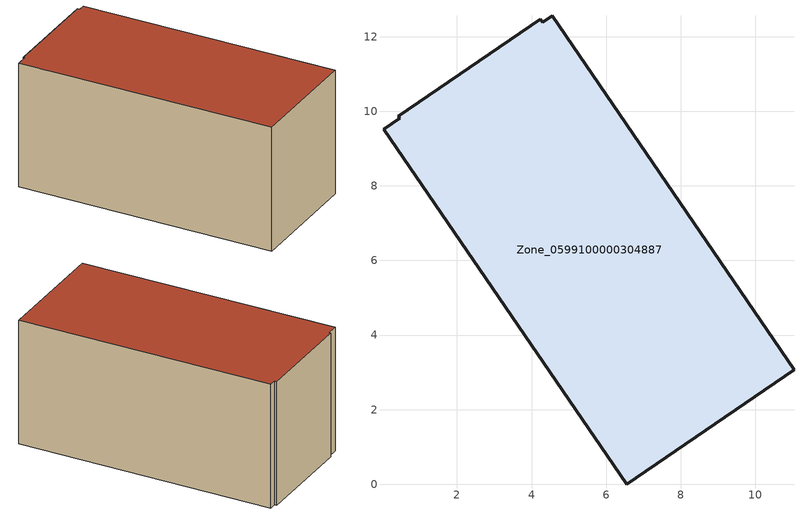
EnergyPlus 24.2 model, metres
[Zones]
Zone_0599100000304887
 floor ground (C_G): 4.24,12.47 4.29,12.38 4.56,12.56 11.03,3.07 6.55,0 0.03,9.52 0.46,9.81 0.43,9.86 z0
 wall outside (C_F): 4.24,12.47 0.43,9.86 0.46,9.81 0.03,9.52 6.55,0 11.03,3.07 4.56,12.56 4.29,12.38 4.24,12.47 z0:5.66
 roof outside (C_R): 4.29,12.38 4.24,12.47 0.43,9.86 0.46,9.81 0.03,9.52 6.55,0 11.03,3.07 4.56,12.56 z5.66
[BUILDING]
Pand.0599100000304887: North Axis=0; Terrain=City; Loads Convergence Tolerance Value=0.04; Temperature Convergence Tolerance Value=0.4; Solar Distribution=FullExterior; Maximum Number of Warmup Days=25; Minimum Number of Warmup Days=1
[Site:Location]
Rotterdam.The.Hague.AP_ZH_NLD Design_Conditions: Latitude=51.96; Longitude=4.45; Time Zone=1; Elevation=-4.5
[SITE:GROUNDTEMPERATURE:BUILDINGSURFACE]
18, 18, 18, 18, 18, 18, 18, 18, 18, 18, 18, 18
[MATERIAL] Thermal Absorptance=0.9; Solar Absorptance=0.7; Visible Absorptance=0.7
Name | Roughness | Thickness | Conductivity | Density | Specific Heat
G.TC.1946-1964 | MediumSmooth | 0.15 | 1 | 540 | 1210
F.TC.1946-1964 | Rough | 0.3 | 0.857143 | 1920 | 840
R.TC.1946-1964 | MediumRough | 0.2 | 0.235294 | 1500 | 1000
[CONSTRUCTION]
C_G: G.TC.1946-1964
C_F: F.TC.1946-1964
C_R: R.TC.1946-1964
[ZONE]
Zone_0599100000304887: Type=1; Multiplier=1; Ceiling Height=Autocalculate; Volume=Autocalculate; Floor Area=autocalculate; Part of Total Floor Area=Yes
[ZONEINFILTRATION:DESIGNFLOWRATE]
Infil_Zone_0599100000304887: Zone or ZoneList or Space or SpaceList=Zone_0599100000304887; Schedule=AlwaysOn; Design Flow Rate Calculation Method=Flow/Area; Flow Rate per Floor Area=0.003; Constant Term Coefficient=1; Temperature Term Coefficient=0; Velocity Term Coefficient=0; Velocity Squared Term Coefficient=0
[HVACTEMPLATE:ZONE:IDEALLOADSAIRSYSTEM]
Zone_0599100000304887: Maximum Heating Supply Air Temperature=50; Minimum Cooling Supply Air Temperature=13; Maximum Heating Supply Air Humidity Ratio=0.0156; Minimum Cooling Supply Air Humidity Ratio=0.0077; Heating Limit=NoLimit; Cooling Limit=NoLimit; Dehumidification Control Type=ConstantSensibleHeatRatio; Cooling Sensible Heat Ratio=0.7; Dehumidification Setpoint=60; Humidification Control Type=None; Humidification Setpoint=30; Outdoor Air Method=None; Outdoor Air Flow Rate per Person=0.00944; Outdoor Air Flow Rate per Zone Floor Area=0; Outdoor Air Flow Rate per Zone=0; Demand Controlled Ventilation Type=None; Outdoor Air Economizer Type=NoEconomizer; Heat Recovery Type=None; Sensible Heat Recovery Effectiveness=0.7; Latent Heat Recovery Effectiveness=0.65
[ZONECONTROL:THERMOSTAT]
ThermostatControl_Zone_0599100000304887: Zone or ZoneList=Zone_0599100000304887; Control Type Schedule=DualSetpointControlType; Control 1=Thermostat_Zone_0599100000304887; Temperature Difference Between Cutout And Setpoint=0
[THERMOSTATSETPOINT:DUALSETPOINT]
Thermostat_Zone_0599100000304887: Heating Setpoint Temperature Schedule=HeatingSetpoint_Zone_0599100000304887; Cooling Setpoint Temperature Schedule=CoolingSetpoint_Zone_0599100000304887
[SCHEDULE:COMPACT]
HeatingSetpoint_Zone_0599100000304887: Through: 12/31, For: AllDays, Until: 24:00, 21
CoolingSetpoint_Zone_0599100000304887: Through: 12/31, For: AllDays, Until: 24:00, 24
DualSetpointControlType: Through: 12/31, For: AllDays, Until: 24:00, 4
AlwaysOn: Through: 12/31, For: AllDays, Until: 24:00, 1
